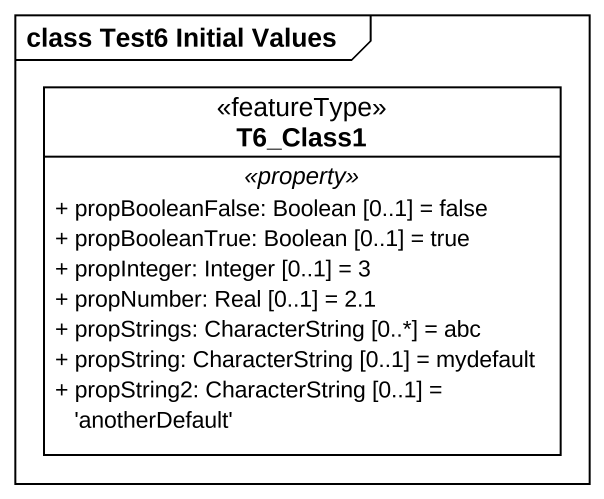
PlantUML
@startuml
mainframe class Test6 Initial Values
hide circle
hide empty members
skinparam classAttributeIconSize 0
class T6_Class1 <<featureType>> {
  .. <<property>> ..
  + propBooleanFalse: Boolean [0..1] = false
  + propBooleanTrue: Boolean [0..1] = true
  + propInteger: Integer [0..1] = 3
  + propNumber: Real [0..1] = 2.1
  + propStrings: CharacterString [0..*] = abc
  + propString: CharacterString [0..1] = mydefault
  + propString2: CharacterString [0..1] = 'anotherDefault'
}
@enduml
